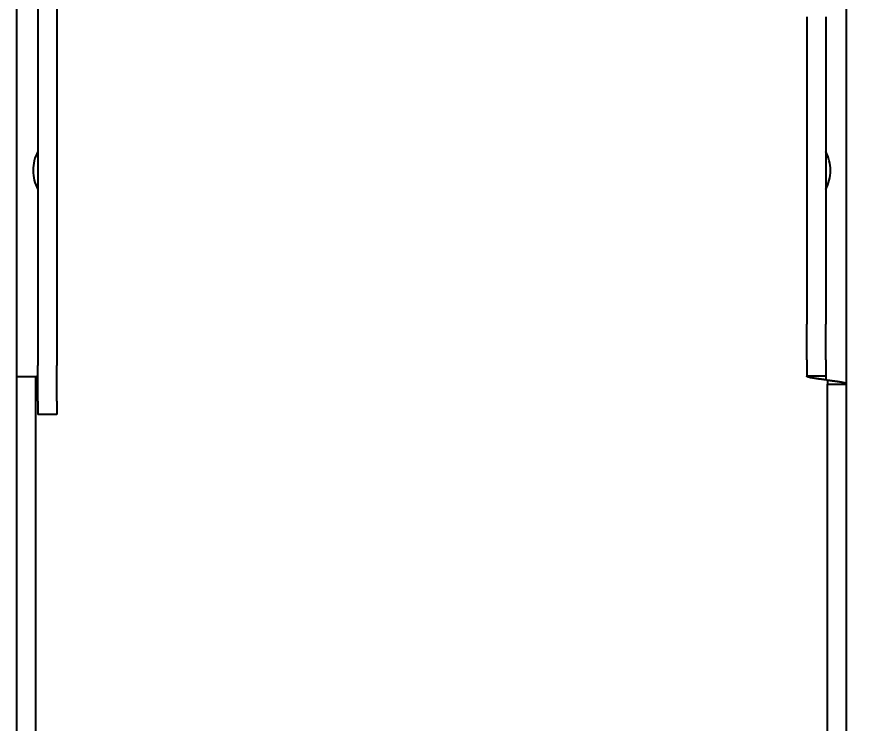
# Model space of a CAD drawing. Extents: x -29 to 171, y -4 to 230.
# Drawn here: x 82.45 to 127.01, y 125.76 to 162.94 of the extents above; entities that cross this region are included whole.
import ezdxf

# ---------------------------------------------------------------- set-up
doc = ezdxf.new("R2010")
doc.units = 0
doc.header["$LTSCALE"] = 25.4
doc.linetypes.add('KÖRPER', pattern=[0])
doc.layers.get('DEFPOINTS').update_dxf_attribs({"linetype": 'CONTINUOUS'})
doc.layers.add('2D_ANSICHT_3_BACK_DIMENSIO', color=7, linetype='KÖRPER')
doc.layers.add('2D_ANSICHT_3_BACK_DRAWING_', color=7, linetype='KÖRPER')
doc.dimstyles.get("Standard").update_dxf_attribs({"dimtxt": 0.18, "dimasz": 0.18, "dimexe": 0.18, "dimexo": 0.0625, "dimgap": 0.09, "dimtad": 0, "dimtih": 1, "dimtoh": 1, "dimzin": 0, "dimcen": 0.09, "dimazin": 3, "dimtfac": 1, "dimtofl": 0, "dimtmove": 0, "dimatfit": 3})

# ---------------------------------------------------------------- blocks, each defined once
blk = doc.blocks.new('*D2')
at = {"layer": '2D_ANSICHT_3_BACK_DIMENSIO', "color": 0, "linetype": 'KÖRPER'}
for p, q in [((102.533, 209.585), (165.978, 209.585)), ((165.798, 209.405), (165.798, 151.696)), ((165.798, 88.765), (165.798, 146.473)), ((90.108, 88.585), (165.978, 88.585))]:
    blk.add_line(p, q, dxfattribs=at)
at = {"layer": '2D_ANSICHT_3_BACK_DIMENSIO', "color": 0}
for points in [[(165.828, 209.405), (165.768, 209.405), (165.798, 209.585)], [(165.768, 88.765), (165.828, 88.765), (165.798, 88.585)]]:
    blk.add_solid(points, dxfattribs=at)
at = {"layer": 'DEFPOINTS', "color": 0}
for p in [(102.471, 209.585), (165.798, 209.585), (90.046, 88.585)]:
    blk.add_point(p, dxfattribs=at)
at = {"layer": '2D_ANSICHT_3_BACK_DIMENSIO', "color": 0}
blk.add_text('121', height=4.9389, dxfattribs=at).set_placement((160.054, 146.64))

msp = doc.modelspace()

# ---------------------------------------------------------------- linework, layer by layer
at = {"layer": '2D_ANSICHT_3_BACK_DRAWING_', "color": 5, "linetype": 'KÖRPER'}
for p, q in [((126.096, 143.61), (126.096, 166.11)), ((82.446, 144.01), (82.446, 165.71)), ((83.546, 165.126), (83.546, 144.593)), ((84.546, 165.126), (84.546, 144.593)), ((123.996, 162.944), (123.996, 146.775)), ((124.996, 162.944), (124.996, 146.775)), ((123.996, 144.896), (123.996, 146.775)), ((124.996, 144.896), (124.996, 146.775)), ((123.996, 144.896), (123.996, 144.032)), ((124.996, 144.896), (124.996, 144.032)), ((83.546, 142.714), (83.546, 144.593)), ((84.546, 142.714), (84.546, 144.593)), ((82.446, 121.26), (82.446, 144.01)), ((82.446, 144.01), (83.466, 144.01)), ((83.446, 121.26), (83.446, 144.01)), ((83.526, 144.01), (83.466, 144.01)), ((83.526, 144.01), (83.546, 144.01)), ((125.016, 143.832), (125.076, 143.81)), ((125.096, 121.26), (125.096, 143.61)), ((126.096, 121.26), (126.096, 143.61)), ((83.546, 142.714), (83.546, 142.01)), ((84.546, 142.714), (84.546, 142.01)), ((84.546, 142.01), (83.546, 142.01))]:
    msp.add_line(p, q, dxfattribs=at)
for points in [[(125.016, 143.832), (125.005, 143.833), (124.994, 143.834), (124.983, 143.836), (124.972, 143.837), (124.961, 143.838), (124.95, 143.84), (124.94, 143.841), (124.929, 143.842), (124.918, 143.844), (124.907, 143.845), (124.896, 143.847), (124.885, 143.848), (124.874, 143.849), (124.864, 143.851), (124.853, 143.852), (124.842, 143.853), (124.831, 143.855), (124.82, 143.856), (124.809, 143.858), (124.798, 143.859), (124.788, 143.86), (124.777, 143.862), (124.766, 143.863), (124.755, 143.865), (124.744, 143.866), (124.733, 143.867), (124.722, 143.869), (124.712, 143.87), (124.701, 143.872), (124.69, 143.873), (124.679, 143.874), (124.668, 143.876), (124.657, 143.877), (124.647, 143.879), (124.636, 143.88), (124.625, 143.882), (124.614, 143.883), (124.603, 143.885), (124.592, 143.886), (124.581, 143.888), (124.571, 143.889), (124.56, 143.891), (124.549, 143.892), (124.538, 143.894), (124.527, 143.895), (124.516, 143.897), (124.506, 143.898), (124.495, 143.9), (124.484, 143.901), (124.473, 143.903), (124.462, 143.905), (124.452, 143.906), (124.441, 143.908), (124.43, 143.91), (124.419, 143.911), (124.408, 143.913), (124.397, 143.915), (124.387, 143.916), (124.376, 143.918), (124.365, 143.92), (124.354, 143.921), (124.343, 143.923), (124.333, 143.925), (124.322, 143.927), (124.311, 143.929), (124.3, 143.931), (124.289, 143.933), (124.279, 143.934), (124.268, 143.936), (124.257, 143.938), (124.246, 143.94), (124.236, 143.943), (124.225, 143.945), (124.214, 143.947), (124.203, 143.949), (124.193, 143.951), (124.182, 143.953), (124.171, 143.956), (124.161, 143.958), (124.15, 143.961), (124.139, 143.963), (124.129, 143.966), (124.118, 143.969), (124.108, 143.971), (124.097, 143.974), (124.087, 143.978), (124.076, 143.981), (124.066, 143.984), (124.055, 143.988), (124.045, 143.992), (124.035, 143.996), (124.025, 144), (124.016, 144.006), (124.007, 144.013), (123.999, 144.022), (123.996, 144.032)], [(124.996, 144.032), (124.996, 144.028), (124.996, 144.025), (124.996, 144.021), (124.996, 144.017), (124.996, 144.014), (124.996, 144.01), (124.996, 144.007), (124.996, 144.003), (124.996, 143.999), (124.996, 143.996), (124.997, 143.992), (124.997, 143.989), (124.997, 143.985), (124.997, 143.981), (124.997, 143.978), (124.998, 143.974), (124.998, 143.971), (124.998, 143.967), (124.998, 143.963), (124.999, 143.96), (124.999, 143.956), (124.999, 143.953), (125, 143.949), (125, 143.946), (125, 143.942), (125.001, 143.938), (125.001, 143.935), (125.002, 143.931), (125.002, 143.928), (125.002, 143.924), (125.003, 143.921), (125.003, 143.917), (125.004, 143.913), (125.004, 143.91), (125.005, 143.906), (125.005, 143.903), (125.005, 143.899), (125.006, 143.896), (125.006, 143.892), (125.007, 143.888), (125.007, 143.885), (125.008, 143.881), (125.008, 143.878), (125.009, 143.874), (125.01, 143.871), (125.01, 143.867), (125.011, 143.864), (125.011, 143.86), (125.012, 143.856), (125.012, 143.853), (125.013, 143.849), (125.013, 143.846), (125.014, 143.842), (125.014, 143.839), (125.015, 143.835), (125.016, 143.832)], [(125.076, 143.81), (125.076, 143.806), (125.077, 143.803), (125.077, 143.799), (125.078, 143.796), (125.078, 143.792), (125.079, 143.788), (125.079, 143.785), (125.08, 143.781), (125.081, 143.778), (125.081, 143.774), (125.082, 143.771), (125.082, 143.767), (125.083, 143.764), (125.083, 143.76), (125.084, 143.756), (125.084, 143.753), (125.085, 143.749), (125.085, 143.746), (125.086, 143.742), (125.086, 143.739), (125.087, 143.735), (125.087, 143.732), (125.088, 143.728), (125.088, 143.724), (125.088, 143.721), (125.089, 143.717), (125.089, 143.714), (125.09, 143.71), (125.09, 143.707), (125.09, 143.703), (125.091, 143.699), (125.091, 143.696), (125.092, 143.692), (125.092, 143.689), (125.092, 143.685), (125.092, 143.682), (125.093, 143.678), (125.093, 143.674), (125.093, 143.671), (125.094, 143.667), (125.094, 143.664), (125.094, 143.66), (125.094, 143.656), (125.094, 143.653), (125.095, 143.649), (125.095, 143.646), (125.095, 143.642), (125.095, 143.638), (125.095, 143.635), (125.095, 143.631), (125.095, 143.628), (125.095, 143.624), (125.095, 143.62), (125.095, 143.617), (125.096, 143.613), (125.096, 143.61)], [(126.096, 143.61), (126.092, 143.62), (126.084, 143.628), (126.075, 143.635), (126.066, 143.641), (126.056, 143.646), (126.046, 143.65), (126.036, 143.653), (126.026, 143.657), (126.015, 143.66), (126.005, 143.664), (125.994, 143.667), (125.984, 143.67), (125.973, 143.673), (125.962, 143.676), (125.952, 143.678), (125.941, 143.681), (125.93, 143.683), (125.92, 143.686), (125.909, 143.688), (125.898, 143.69), (125.888, 143.692), (125.877, 143.695), (125.866, 143.697), (125.856, 143.699), (125.845, 143.701), (125.834, 143.703), (125.823, 143.705), (125.812, 143.707), (125.802, 143.709), (125.791, 143.711), (125.78, 143.713), (125.769, 143.715), (125.759, 143.716), (125.748, 143.718), (125.737, 143.72), (125.726, 143.722), (125.715, 143.723), (125.705, 143.725), (125.694, 143.727), (125.683, 143.729), (125.672, 143.73), (125.661, 143.732), (125.65, 143.734), (125.64, 143.735), (125.629, 143.737), (125.618, 143.738), (125.607, 143.74), (125.596, 143.742), (125.586, 143.743), (125.575, 143.745), (125.564, 143.746), (125.553, 143.748), (125.542, 143.749), (125.531, 143.751), (125.521, 143.752), (125.51, 143.754), (125.499, 143.755), (125.488, 143.757), (125.477, 143.758), (125.466, 143.76), (125.455, 143.761), (125.445, 143.763), (125.434, 143.764), (125.423, 143.766), (125.412, 143.767), (125.401, 143.768), (125.39, 143.77), (125.38, 143.771), (125.369, 143.773), (125.358, 143.774), (125.347, 143.775), (125.336, 143.777), (125.325, 143.778), (125.314, 143.78), (125.304, 143.781), (125.293, 143.782), (125.282, 143.784), (125.271, 143.785), (125.26, 143.787), (125.249, 143.788), (125.238, 143.789), (125.228, 143.791), (125.217, 143.792), (125.206, 143.793), (125.195, 143.795), (125.184, 143.796), (125.173, 143.798), (125.162, 143.799), (125.152, 143.8), (125.141, 143.802), (125.13, 143.803), (125.119, 143.804), (125.108, 143.806), (125.097, 143.807), (125.086, 143.808), (125.076, 143.81)]]:
    msp.add_lwpolyline(points, dxfattribs=at)
for points in [[(124.996, 144.032, 0), (124.985, 144.032, 0), (124.975, 144.032, 0), (124.964, 144.032, 0), (124.954, 144.032, 0), (124.944, 144.032, 0), (124.933, 144.032, 0), (124.923, 144.032, 0), (124.912, 144.032, 0), (124.902, 144.032, 0), (124.891, 144.032, 0), (124.881, 144.032, 0), (124.871, 144.032, 0), (124.86, 144.032, 0), (124.85, 144.032, 0), (124.839, 144.032, 0), (124.829, 144.032, 0), (124.819, 144.032, 0), (124.808, 144.032, 0), (124.798, 144.032, 0), (124.787, 144.032, 0), (124.777, 144.032, 0), (124.766, 144.032, 0), (124.756, 144.032, 0), (124.746, 144.032, 0), (124.735, 144.032, 0), (124.725, 144.032, 0), (124.714, 144.032, 0), (124.704, 144.032, 0), (124.694, 144.032, 0), (124.683, 144.032, 0), (124.673, 144.032, 0), (124.662, 144.032, 0), (124.652, 144.032, 0), (124.641, 144.032, 0), (124.631, 144.032, 0), (124.621, 144.032, 0), (124.61, 144.032, 0), (124.6, 144.032, 0), (124.589, 144.032, 0), (124.579, 144.032, 0), (124.569, 144.032, 0), (124.558, 144.032, 0), (124.548, 144.032, 0), (124.537, 144.032, 0), (124.527, 144.032, 0), (124.516, 144.032, 0), (124.506, 144.032, 0), (124.496, 144.032, 0), (124.485, 144.032, 0), (124.475, 144.032, 0), (124.464, 144.032, 0), (124.454, 144.032, 0), (124.444, 144.032, 0), (124.433, 144.032, 0), (124.423, 144.032, 0), (124.412, 144.032, 0), (124.402, 144.032, 0), (124.391, 144.032, 0), (124.381, 144.032, 0), (124.371, 144.032, 0), (124.36, 144.032, 0), (124.35, 144.032, 0), (124.339, 144.032, 0), (124.329, 144.032, 0), (124.319, 144.032, 0), (124.308, 144.032, 0), (124.298, 144.032, 0), (124.287, 144.032, 0), (124.277, 144.032, 0), (124.266, 144.032, 0), (124.256, 144.032, 0), (124.246, 144.032, 0), (124.235, 144.032, 0), (124.225, 144.032, 0), (124.214, 144.032, 0), (124.204, 144.032, 0), (124.194, 144.032, 0), (124.183, 144.032, 0), (124.173, 144.032, 0), (124.162, 144.032, 0), (124.152, 144.032, 0), (124.141, 144.032, 0), (124.131, 144.032, 0), (124.121, 144.032, 0), (124.11, 144.032, 0), (124.1, 144.032, 0), (124.089, 144.032, 0), (124.079, 144.032, 0), (124.069, 144.032, 0), (124.058, 144.032, 0), (124.048, 144.032, 0), (124.037, 144.032, 0), (124.027, 144.032, 0), (124.016, 144.032, 0), (124.006, 144.032, 0), (123.996, 144.032, 0)], [(125.096, 143.61, 0), (125.106, 143.61, 0), (125.116, 143.61, 0), (125.127, 143.61, 0), (125.137, 143.61, 0), (125.148, 143.61, 0), (125.158, 143.61, 0), (125.169, 143.61, 0), (125.179, 143.61, 0), (125.189, 143.61, 0), (125.2, 143.61, 0), (125.21, 143.61, 0), (125.221, 143.61, 0), (125.231, 143.61, 0), (125.241, 143.61, 0), (125.252, 143.61, 0), (125.262, 143.61, 0), (125.273, 143.61, 0), (125.283, 143.61, 0), (125.294, 143.61, 0), (125.304, 143.61, 0), (125.314, 143.61, 0), (125.325, 143.61, 0), (125.335, 143.61, 0), (125.346, 143.61, 0), (125.356, 143.61, 0), (125.366, 143.61, 0), (125.377, 143.61, 0), (125.387, 143.61, 0), (125.398, 143.61, 0), (125.408, 143.61, 0), (125.419, 143.61, 0), (125.429, 143.61, 0), (125.439, 143.61, 0), (125.45, 143.61, 0), (125.46, 143.61, 0), (125.471, 143.61, 0), (125.481, 143.61, 0), (125.491, 143.61, 0), (125.502, 143.61, 0), (125.512, 143.61, 0), (125.523, 143.61, 0), (125.533, 143.61, 0), (125.544, 143.61, 0), (125.554, 143.61, 0), (125.564, 143.61, 0), (125.575, 143.61, 0), (125.585, 143.61, 0), (125.596, 143.61, 0), (125.606, 143.61, 0), (125.616, 143.61, 0), (125.627, 143.61, 0), (125.637, 143.61, 0), (125.648, 143.61, 0), (125.658, 143.61, 0), (125.669, 143.61, 0), (125.679, 143.61, 0), (125.689, 143.61, 0), (125.7, 143.61, 0), (125.71, 143.61, 0), (125.721, 143.61, 0), (125.731, 143.61, 0), (125.741, 143.61, 0), (125.752, 143.61, 0), (125.762, 143.61, 0), (125.773, 143.61, 0), (125.783, 143.61, 0), (125.794, 143.61, 0), (125.804, 143.61, 0), (125.814, 143.61, 0), (125.825, 143.61, 0), (125.835, 143.61, 0), (125.846, 143.61, 0), (125.856, 143.61, 0), (125.866, 143.61, 0), (125.877, 143.61, 0), (125.887, 143.61, 0), (125.898, 143.61, 0), (125.908, 143.61, 0), (125.919, 143.61, 0), (125.929, 143.61, 0), (125.939, 143.61, 0), (125.95, 143.61, 0), (125.96, 143.61, 0), (125.971, 143.61, 0), (125.981, 143.61, 0), (125.991, 143.61, 0), (126.002, 143.61, 0), (126.012, 143.61, 0), (126.023, 143.61, 0), (126.033, 143.61, 0), (126.044, 143.61, 0), (126.054, 143.61, 0), (126.064, 143.61, 0), (126.075, 143.61, 0), (126.085, 143.61, 0), (126.096, 143.61, 0)]]:
    msp.add_polyline3d(points, dxfattribs=at)
for centre, start, end in [((85.421, 154.86), 151.9275, 180), ((123.121, 154.86), 360, 28.0725), ((85.421, 154.86), 180, 208.0725), ((123.121, 154.86), 331.9275, 0)]:
    msp.add_arc(centre, 2.125, start, end, dxfattribs=at)

# ---------------------------------------------------------------- dimensions: what is measured, and where the dimension line sits
at = {"layer": '2D_ANSICHT_3_BACK_DIMENSIO', "color": 18, "linetype": 'KÖRPER'}
dim = msp.add_linear_dim(base=(165.798, 209.585), p1=(90.046, 88.585), p2=(102.471, 209.585), angle=90, text='121', dimstyle='STANDARD', override={"dimtxt": 4.938889}, dxfattribs=at)
dim.commit()
dim.dimension.update_dxf_attribs({"geometry": '*D2', "text_midpoint": (165.798, 149.085)})

doc.saveas('drawing.dxf')
